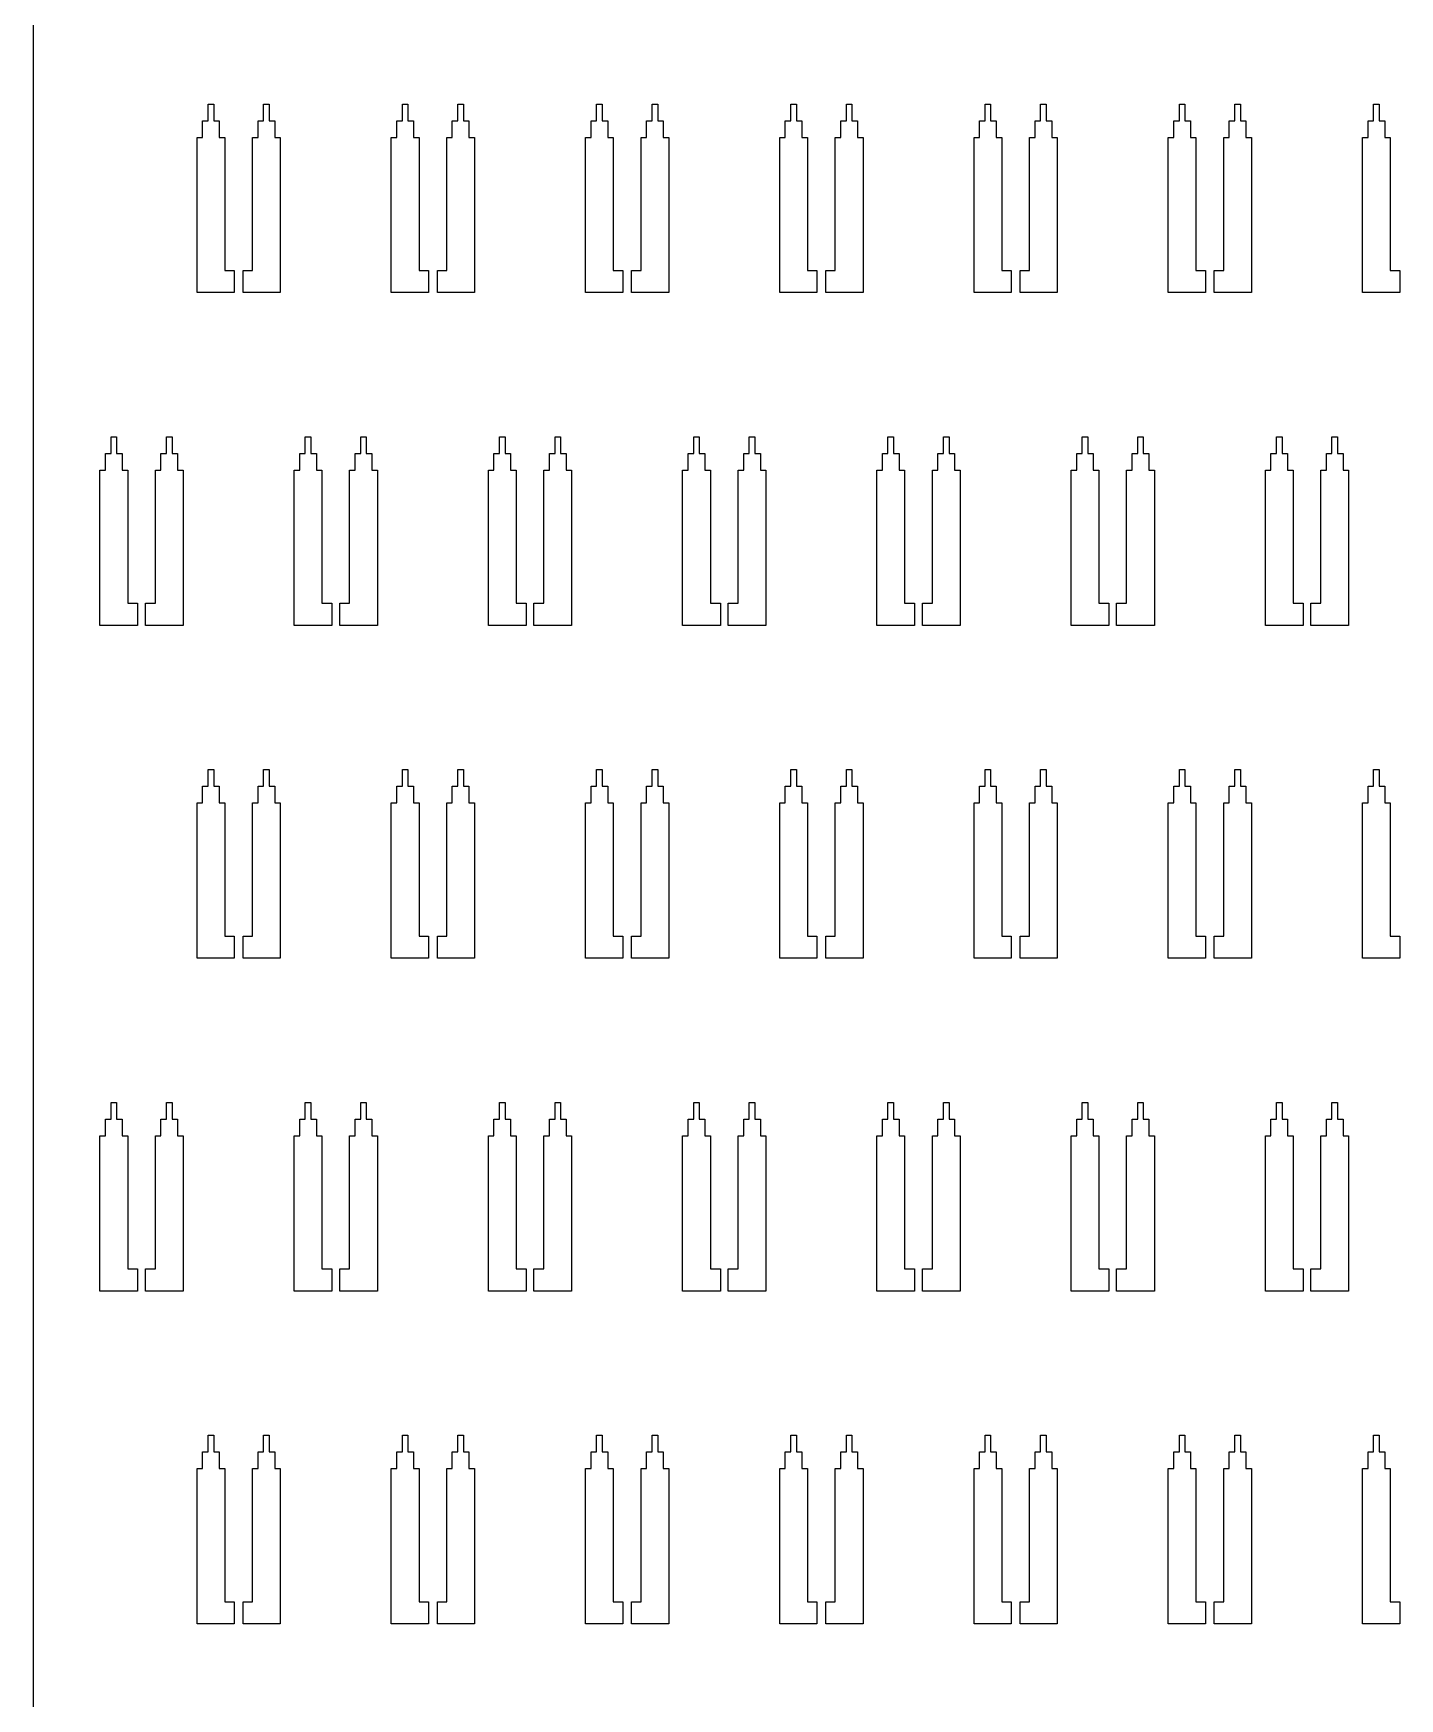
# Model space of a CAD drawing. Extents: x -38350 to 38650, y -35000 to 36000.
# Drawn here: x 20000 to 20246.2, y -23107.5 to -22807.2 of the extents above; entities that cross this region are included whole.
import ezdxf

# ---------------------------------------------------------------- set-up
doc = ezdxf.new("R2010")
doc.units = 0
doc.header["$MEASUREMENT"] = 0

msp = doc.modelspace()

# ---------------------------------------------------------------- linework, layer by layer
for p, q in [((20000, -15000), (20000, -30000)), ((20031.5, -22823), (20031.5, -22820)), ((20031.5, -22820), (20032.5, -22820)), ((20032.5, -22820), (20032.5, -22823)), ((20041.5, -22823), (20041.5, -22820)), ((20041.5, -22820), (20042.5, -22820)), ((20042.5, -22820), (20042.5, -22823)), ((20066.5, -22823), (20066.5, -22820)), ((20066.5, -22820), (20067.5, -22820)), ((20067.5, -22820), (20067.5, -22823)), ((20076.5, -22823), (20076.5, -22820)), ((20076.5, -22820), (20077.5, -22820)), ((20077.5, -22820), (20077.5, -22823)), ((20101.5, -22823), (20101.5, -22820)), ((20101.5, -22820), (20102.5, -22820)), ((20102.5, -22820), (20102.5, -22823)), ((20111.5, -22823), (20111.5, -22820)), ((20111.5, -22820), (20112.5, -22820)), ((20112.5, -22820), (20112.5, -22823)), ((20136.5, -22823), (20136.5, -22820)), ((20136.5, -22820), (20137.5, -22820)), ((20137.5, -22820), (20137.5, -22823)), ((20146.5, -22823), (20146.5, -22820)), ((20146.5, -22820), (20147.5, -22820)), ((20147.5, -22820), (20147.5, -22823)), ((20171.5, -22823), (20171.5, -22820)), ((20171.5, -22820), (20172.5, -22820)), ((20172.5, -22820), (20172.5, -22823)), ((20181.5, -22823), (20181.5, -22820)), ((20181.5, -22820), (20182.5, -22820)), ((20182.5, -22820), (20182.5, -22823)), ((20206.5, -22823), (20206.5, -22820)), ((20206.5, -22820), (20207.5, -22820)), ((20207.5, -22820), (20207.5, -22823)), ((20216.5, -22823), (20216.5, -22820)), ((20216.5, -22820), (20217.5, -22820)), ((20217.5, -22820), (20217.5, -22823)), ((20241.5, -22823), (20241.5, -22820)), ((20241.5, -22820), (20242.5, -22820)), ((20242.5, -22820), (20242.5, -22823)), ((20030.5, -22826), (20030.5, -22823)), ((20030.5, -22823), (20031.5, -22823)), ((20032.5, -22823), (20033.5, -22823)), ((20033.5, -22823), (20033.5, -22826)), ((20040.5, -22826), (20040.5, -22823)), ((20040.5, -22823), (20041.5, -22823)), ((20042.5, -22823), (20043.5, -22823)), ((20043.5, -22823), (20043.5, -22826)), ((20065.5, -22826), (20065.5, -22823)), ((20065.5, -22823), (20066.5, -22823)), ((20067.5, -22823), (20068.5, -22823)), ((20068.5, -22823), (20068.5, -22826)), ((20075.5, -22826), (20075.5, -22823)), ((20075.5, -22823), (20076.5, -22823)), ((20077.5, -22823), (20078.5, -22823)), ((20078.5, -22823), (20078.5, -22826)), ((20100.5, -22826), (20100.5, -22823)), ((20100.5, -22823), (20101.5, -22823)), ((20102.5, -22823), (20103.5, -22823)), ((20103.5, -22823), (20103.5, -22826)), ((20110.5, -22826), (20110.5, -22823)), ((20110.5, -22823), (20111.5, -22823)), ((20112.5, -22823), (20113.5, -22823)), ((20113.5, -22823), (20113.5, -22826)), ((20135.5, -22826), (20135.5, -22823)), ((20135.5, -22823), (20136.5, -22823)), ((20137.5, -22823), (20138.5, -22823)), ((20138.5, -22823), (20138.5, -22826)), ((20145.5, -22826), (20145.5, -22823)), ((20145.5, -22823), (20146.5, -22823)), ((20147.5, -22823), (20148.5, -22823)), ((20148.5, -22823), (20148.5, -22826)), ((20170.5, -22826), (20170.5, -22823)), ((20170.5, -22823), (20171.5, -22823)), ((20172.5, -22823), (20173.5, -22823)), ((20173.5, -22823), (20173.5, -22826)), ((20180.5, -22826), (20180.5, -22823)), ((20180.5, -22823), (20181.5, -22823)), ((20182.5, -22823), (20183.5, -22823)), ((20183.5, -22823), (20183.5, -22826)), ((20205.5, -22826), (20205.5, -22823)), ((20205.5, -22823), (20206.5, -22823)), ((20207.5, -22823), (20208.5, -22823)), ((20208.5, -22823), (20208.5, -22826)), ((20215.5, -22826), (20215.5, -22823)), ((20215.5, -22823), (20216.5, -22823)), ((20217.5, -22823), (20218.5, -22823)), ((20218.5, -22823), (20218.5, -22826)), ((20240.5, -22826), (20240.5, -22823)), ((20240.5, -22823), (20241.5, -22823)), ((20242.5, -22823), (20243.5, -22823)), ((20243.5, -22823), (20243.5, -22826)), ((20029.5, -22854), (20029.5, -22826)), ((20029.5, -22826), (20030.5, -22826)), ((20033.5, -22826), (20034.5, -22826)), ((20034.5, -22826), (20034.5, -22850)), ((20039.5, -22850), (20039.5, -22826)), ((20039.5, -22826), (20040.5, -22826)), ((20043.5, -22826), (20044.5, -22826)), ((20044.5, -22826), (20044.5, -22854)), ((20064.5, -22854), (20064.5, -22826)), ((20064.5, -22826), (20065.5, -22826)), ((20068.5, -22826), (20069.5, -22826)), ((20069.5, -22826), (20069.5, -22850)), ((20074.5, -22850), (20074.5, -22826)), ((20074.5, -22826), (20075.5, -22826)), ((20078.5, -22826), (20079.5, -22826)), ((20079.5, -22826), (20079.5, -22854)), ((20099.5, -22854), (20099.5, -22826)), ((20099.5, -22826), (20100.5, -22826)), ((20103.5, -22826), (20104.5, -22826)), ((20104.5, -22826), (20104.5, -22850)), ((20109.5, -22850), (20109.5, -22826)), ((20109.5, -22826), (20110.5, -22826)), ((20113.5, -22826), (20114.5, -22826)), ((20114.5, -22826), (20114.5, -22854)), ((20134.5, -22854), (20134.5, -22826)), ((20134.5, -22826), (20135.5, -22826)), ((20138.5, -22826), (20139.5, -22826)), ((20139.5, -22826), (20139.5, -22850)), ((20144.5, -22850), (20144.5, -22826)), ((20144.5, -22826), (20145.5, -22826)), ((20148.5, -22826), (20149.5, -22826)), ((20149.5, -22826), (20149.5, -22854)), ((20169.5, -22854), (20169.5, -22826)), ((20169.5, -22826), (20170.5, -22826)), ((20173.5, -22826), (20174.5, -22826)), ((20174.5, -22826), (20174.5, -22850)), ((20179.5, -22850), (20179.5, -22826)), ((20179.5, -22826), (20180.5, -22826)), ((20183.5, -22826), (20184.5, -22826)), ((20184.5, -22826), (20184.5, -22854)), ((20204.5, -22854), (20204.5, -22826)), ((20204.5, -22826), (20205.5, -22826)), ((20208.5, -22826), (20209.5, -22826)), ((20209.5, -22826), (20209.5, -22850)), ((20214.5, -22850), (20214.5, -22826)), ((20214.5, -22826), (20215.5, -22826)), ((20218.5, -22826), (20219.5, -22826)), ((20219.5, -22826), (20219.5, -22854)), ((20239.5, -22854), (20239.5, -22826)), ((20239.5, -22826), (20240.5, -22826)), ((20243.5, -22826), (20244.5, -22826)), ((20244.5, -22826), (20244.5, -22850)), ((20034.5, -22850), (20036.2, -22850)), ((20036.2, -22850), (20036.2, -22854)), ((20037.8, -22854), (20037.8, -22850)), ((20037.8, -22850), (20039.5, -22850)), ((20069.5, -22850), (20071.2, -22850)), ((20071.2, -22850), (20071.2, -22854)), ((20072.8, -22854), (20072.8, -22850)), ((20072.8, -22850), (20074.5, -22850)), ((20104.5, -22850), (20106.2, -22850)), ((20106.2, -22850), (20106.2, -22854)), ((20107.8, -22854), (20107.8, -22850)), ((20107.8, -22850), (20109.5, -22850)), ((20139.5, -22850), (20141.2, -22850)), ((20141.2, -22850), (20141.2, -22854)), ((20142.8, -22854), (20142.8, -22850)), ((20142.8, -22850), (20144.5, -22850)), ((20174.5, -22850), (20176.2, -22850)), ((20176.2, -22850), (20176.2, -22854)), ((20177.8, -22854), (20177.8, -22850)), ((20177.8, -22850), (20179.5, -22850)), ((20209.5, -22850), (20211.2, -22850)), ((20211.2, -22850), (20211.2, -22854)), ((20212.8, -22854), (20212.8, -22850)), ((20212.8, -22850), (20214.5, -22850)), ((20244.5, -22850), (20246.2, -22850)), ((20246.2, -22850), (20246.2, -22854)), ((20036.2, -22854), (20029.5, -22854)), ((20044.5, -22854), (20037.8, -22854)), ((20071.2, -22854), (20064.5, -22854)), ((20079.5, -22854), (20072.8, -22854)), ((20106.2, -22854), (20099.5, -22854)), ((20114.5, -22854), (20107.8, -22854)), ((20141.2, -22854), (20134.5, -22854)), ((20149.5, -22854), (20142.8, -22854)), ((20176.2, -22854), (20169.5, -22854)), ((20184.5, -22854), (20177.8, -22854)), ((20211.2, -22854), (20204.5, -22854)), ((20219.5, -22854), (20212.8, -22854)), ((20246.2, -22854), (20239.5, -22854)), ((20014, -22883), (20014, -22880)), ((20014, -22880), (20015, -22880)), ((20015, -22880), (20015, -22883)), ((20024, -22883), (20024, -22880)), ((20024, -22880), (20025, -22880)), ((20025, -22880), (20025, -22883)), ((20049, -22883), (20049, -22880)), ((20049, -22880), (20050, -22880)), ((20050, -22880), (20050, -22883)), ((20059, -22883), (20059, -22880)), ((20059, -22880), (20060, -22880)), ((20060, -22880), (20060, -22883)), ((20084, -22883), (20084, -22880)), ((20084, -22880), (20085, -22880)), ((20085, -22880), (20085, -22883)), ((20094, -22883), (20094, -22880)), ((20094, -22880), (20095, -22880)), ((20095, -22880), (20095, -22883)), ((20119, -22883), (20119, -22880)), ((20119, -22880), (20120, -22880)), ((20120, -22880), (20120, -22883)), ((20129, -22883), (20129, -22880)), ((20129, -22880), (20130, -22880)), ((20130, -22880), (20130, -22883)), ((20154, -22883), (20154, -22880)), ((20154, -22880), (20155, -22880)), ((20155, -22880), (20155, -22883)), ((20164, -22883), (20164, -22880)), ((20164, -22880), (20165, -22880)), ((20165, -22880), (20165, -22883)), ((20189, -22883), (20189, -22880)), ((20189, -22880), (20190, -22880)), ((20190, -22880), (20190, -22883)), ((20199, -22883), (20199, -22880)), ((20199, -22880), (20200, -22880)), ((20200, -22880), (20200, -22883)), ((20224, -22883), (20224, -22880)), ((20224, -22880), (20225, -22880)), ((20225, -22880), (20225, -22883)), ((20234, -22883), (20234, -22880)), ((20234, -22880), (20235, -22880)), ((20235, -22880), (20235, -22883)), ((20013, -22886), (20013, -22883)), ((20013, -22883), (20014, -22883)), ((20015, -22883), (20016, -22883)), ((20016, -22883), (20016, -22886)), ((20023, -22886), (20023, -22883)), ((20023, -22883), (20024, -22883)), ((20025, -22883), (20026, -22883)), ((20026, -22883), (20026, -22886)), ((20048, -22886), (20048, -22883)), ((20048, -22883), (20049, -22883)), ((20050, -22883), (20051, -22883)), ((20051, -22883), (20051, -22886)), ((20058, -22886), (20058, -22883)), ((20058, -22883), (20059, -22883)), ((20060, -22883), (20061, -22883)), ((20061, -22883), (20061, -22886)), ((20083, -22886), (20083, -22883)), ((20083, -22883), (20084, -22883)), ((20085, -22883), (20086, -22883)), ((20086, -22883), (20086, -22886)), ((20093, -22886), (20093, -22883)), ((20093, -22883), (20094, -22883)), ((20095, -22883), (20096, -22883)), ((20096, -22883), (20096, -22886)), ((20118, -22886), (20118, -22883)), ((20118, -22883), (20119, -22883)), ((20120, -22883), (20121, -22883)), ((20121, -22883), (20121, -22886)), ((20128, -22886), (20128, -22883)), ((20128, -22883), (20129, -22883)), ((20130, -22883), (20131, -22883)), ((20131, -22883), (20131, -22886)), ((20153, -22886), (20153, -22883)), ((20153, -22883), (20154, -22883)), ((20155, -22883), (20156, -22883)), ((20156, -22883), (20156, -22886)), ((20163, -22886), (20163, -22883)), ((20163, -22883), (20164, -22883)), ((20165, -22883), (20166, -22883)), ((20166, -22883), (20166, -22886)), ((20188, -22886), (20188, -22883)), ((20188, -22883), (20189, -22883)), ((20190, -22883), (20191, -22883)), ((20191, -22883), (20191, -22886)), ((20198, -22886), (20198, -22883)), ((20198, -22883), (20199, -22883)), ((20200, -22883), (20201, -22883)), ((20201, -22883), (20201, -22886)), ((20223, -22886), (20223, -22883)), ((20223, -22883), (20224, -22883)), ((20225, -22883), (20226, -22883)), ((20226, -22883), (20226, -22886)), ((20233, -22886), (20233, -22883)), ((20233, -22883), (20234, -22883)), ((20235, -22883), (20236, -22883)), ((20236, -22883), (20236, -22886)), ((20012, -22914), (20012, -22886)), ((20012, -22886), (20013, -22886)), ((20016, -22886), (20017, -22886)), ((20017, -22886), (20017, -22910)), ((20022, -22910), (20022, -22886)), ((20022, -22886), (20023, -22886)), ((20026, -22886), (20027, -22886)), ((20027, -22886), (20027, -22914)), ((20047, -22914), (20047, -22886)), ((20047, -22886), (20048, -22886)), ((20051, -22886), (20052, -22886)), ((20052, -22886), (20052, -22910)), ((20057, -22910), (20057, -22886)), ((20057, -22886), (20058, -22886)), ((20061, -22886), (20062, -22886)), ((20062, -22886), (20062, -22914)), ((20082, -22914), (20082, -22886)), ((20082, -22886), (20083, -22886)), ((20086, -22886), (20087, -22886)), ((20087, -22886), (20087, -22910)), ((20092, -22910), (20092, -22886)), ((20092, -22886), (20093, -22886)), ((20096, -22886), (20097, -22886)), ((20097, -22886), (20097, -22914)), ((20117, -22914), (20117, -22886)), ((20117, -22886), (20118, -22886)), ((20121, -22886), (20122, -22886)), ((20122, -22886), (20122, -22910)), ((20127, -22910), (20127, -22886)), ((20127, -22886), (20128, -22886)), ((20131, -22886), (20132, -22886)), ((20132, -22886), (20132, -22914)), ((20152, -22914), (20152, -22886)), ((20152, -22886), (20153, -22886)), ((20156, -22886), (20157, -22886)), ((20157, -22886), (20157, -22910)), ((20162, -22910), (20162, -22886)), ((20162, -22886), (20163, -22886)), ((20166, -22886), (20167, -22886)), ((20167, -22886), (20167, -22914)), ((20187, -22914), (20187, -22886)), ((20187, -22886), (20188, -22886)), ((20191, -22886), (20192, -22886)), ((20192, -22886), (20192, -22910)), ((20197, -22910), (20197, -22886)), ((20197, -22886), (20198, -22886)), ((20201, -22886), (20202, -22886)), ((20202, -22886), (20202, -22914)), ((20222, -22914), (20222, -22886)), ((20222, -22886), (20223, -22886)), ((20226, -22886), (20227, -22886)), ((20227, -22886), (20227, -22910)), ((20232, -22910), (20232, -22886)), ((20232, -22886), (20233, -22886)), ((20236, -22886), (20237, -22886)), ((20237, -22886), (20237, -22914)), ((20017, -22910), (20018.8, -22910)), ((20018.8, -22910), (20018.8, -22914)), ((20020.2, -22914), (20020.2, -22910)), ((20020.2, -22910), (20022, -22910)), ((20052, -22910), (20053.8, -22910)), ((20053.8, -22910), (20053.8, -22914)), ((20055.2, -22914), (20055.2, -22910)), ((20055.2, -22910), (20057, -22910)), ((20087, -22910), (20088.8, -22910)), ((20088.8, -22910), (20088.8, -22914)), ((20090.2, -22914), (20090.2, -22910)), ((20090.2, -22910), (20092, -22910)), ((20122, -22910), (20123.8, -22910)), ((20123.8, -22910), (20123.8, -22914)), ((20125.2, -22914), (20125.2, -22910)), ((20125.2, -22910), (20127, -22910)), ((20157, -22910), (20158.8, -22910)), ((20158.8, -22910), (20158.8, -22914)), ((20160.2, -22914), (20160.2, -22910)), ((20160.2, -22910), (20162, -22910)), ((20192, -22910), (20193.8, -22910)), ((20193.8, -22910), (20193.8, -22914)), ((20195.2, -22914), (20195.2, -22910)), ((20195.2, -22910), (20197, -22910)), ((20227, -22910), (20228.8, -22910)), ((20228.8, -22910), (20228.8, -22914)), ((20230.2, -22914), (20230.2, -22910)), ((20230.2, -22910), (20232, -22910)), ((20018.8, -22914), (20012, -22914)), ((20027, -22914), (20020.2, -22914)), ((20053.8, -22914), (20047, -22914)), ((20062, -22914), (20055.2, -22914)), ((20088.8, -22914), (20082, -22914)), ((20097, -22914), (20090.2, -22914)), ((20123.8, -22914), (20117, -22914)), ((20132, -22914), (20125.2, -22914)), ((20158.8, -22914), (20152, -22914)), ((20167, -22914), (20160.2, -22914)), ((20193.8, -22914), (20187, -22914)), ((20202, -22914), (20195.2, -22914)), ((20228.8, -22914), (20222, -22914)), ((20237, -22914), (20230.2, -22914)), ((20031.5, -22943), (20031.5, -22940)), ((20031.5, -22940), (20032.5, -22940)), ((20032.5, -22940), (20032.5, -22943)), ((20041.5, -22943), (20041.5, -22940)), ((20041.5, -22940), (20042.5, -22940)), ((20042.5, -22940), (20042.5, -22943)), ((20066.5, -22943), (20066.5, -22940)), ((20066.5, -22940), (20067.5, -22940)), ((20067.5, -22940), (20067.5, -22943)), ((20076.5, -22943), (20076.5, -22940)), ((20076.5, -22940), (20077.5, -22940)), ((20077.5, -22940), (20077.5, -22943)), ((20101.5, -22943), (20101.5, -22940)), ((20101.5, -22940), (20102.5, -22940)), ((20102.5, -22940), (20102.5, -22943)), ((20111.5, -22943), (20111.5, -22940)), ((20111.5, -22940), (20112.5, -22940)), ((20112.5, -22940), (20112.5, -22943)), ((20136.5, -22943), (20136.5, -22940)), ((20136.5, -22940), (20137.5, -22940)), ((20137.5, -22940), (20137.5, -22943)), ((20146.5, -22943), (20146.5, -22940)), ((20146.5, -22940), (20147.5, -22940)), ((20147.5, -22940), (20147.5, -22943)), ((20171.5, -22943), (20171.5, -22940)), ((20171.5, -22940), (20172.5, -22940)), ((20172.5, -22940), (20172.5, -22943)), ((20181.5, -22943), (20181.5, -22940)), ((20181.5, -22940), (20182.5, -22940)), ((20182.5, -22940), (20182.5, -22943)), ((20206.5, -22943), (20206.5, -22940)), ((20206.5, -22940), (20207.5, -22940)), ((20207.5, -22940), (20207.5, -22943)), ((20216.5, -22943), (20216.5, -22940)), ((20216.5, -22940), (20217.5, -22940)), ((20217.5, -22940), (20217.5, -22943)), ((20241.5, -22943), (20241.5, -22940)), ((20241.5, -22940), (20242.5, -22940)), ((20242.5, -22940), (20242.5, -22943)), ((20030.5, -22946), (20030.5, -22943)), ((20030.5, -22943), (20031.5, -22943)), ((20032.5, -22943), (20033.5, -22943)), ((20033.5, -22943), (20033.5, -22946)), ((20040.5, -22946), (20040.5, -22943)), ((20040.5, -22943), (20041.5, -22943)), ((20042.5, -22943), (20043.5, -22943)), ((20043.5, -22943), (20043.5, -22946)), ((20065.5, -22946), (20065.5, -22943)), ((20065.5, -22943), (20066.5, -22943)), ((20067.5, -22943), (20068.5, -22943)), ((20068.5, -22943), (20068.5, -22946)), ((20075.5, -22946), (20075.5, -22943)), ((20075.5, -22943), (20076.5, -22943)), ((20077.5, -22943), (20078.5, -22943)), ((20078.5, -22943), (20078.5, -22946)), ((20100.5, -22946), (20100.5, -22943)), ((20100.5, -22943), (20101.5, -22943)), ((20102.5, -22943), (20103.5, -22943)), ((20103.5, -22943), (20103.5, -22946)), ((20110.5, -22946), (20110.5, -22943)), ((20110.5, -22943), (20111.5, -22943)), ((20112.5, -22943), (20113.5, -22943)), ((20113.5, -22943), (20113.5, -22946)), ((20135.5, -22946), (20135.5, -22943)), ((20135.5, -22943), (20136.5, -22943)), ((20137.5, -22943), (20138.5, -22943)), ((20138.5, -22943), (20138.5, -22946)), ((20145.5, -22946), (20145.5, -22943)), ((20145.5, -22943), (20146.5, -22943)), ((20147.5, -22943), (20148.5, -22943)), ((20148.5, -22943), (20148.5, -22946)), ((20170.5, -22946), (20170.5, -22943)), ((20170.5, -22943), (20171.5, -22943)), ((20172.5, -22943), (20173.5, -22943)), ((20173.5, -22943), (20173.5, -22946)), ((20180.5, -22946), (20180.5, -22943)), ((20180.5, -22943), (20181.5, -22943)), ((20182.5, -22943), (20183.5, -22943)), ((20183.5, -22943), (20183.5, -22946)), ((20205.5, -22946), (20205.5, -22943)), ((20205.5, -22943), (20206.5, -22943)), ((20207.5, -22943), (20208.5, -22943)), ((20208.5, -22943), (20208.5, -22946)), ((20215.5, -22946), (20215.5, -22943)), ((20215.5, -22943), (20216.5, -22943)), ((20217.5, -22943), (20218.5, -22943)), ((20218.5, -22943), (20218.5, -22946)), ((20240.5, -22946), (20240.5, -22943)), ((20240.5, -22943), (20241.5, -22943)), ((20242.5, -22943), (20243.5, -22943)), ((20243.5, -22943), (20243.5, -22946)), ((20029.5, -22974), (20029.5, -22946)), ((20029.5, -22946), (20030.5, -22946)), ((20033.5, -22946), (20034.5, -22946)), ((20034.5, -22946), (20034.5, -22970)), ((20039.5, -22970), (20039.5, -22946)), ((20039.5, -22946), (20040.5, -22946)), ((20043.5, -22946), (20044.5, -22946)), ((20044.5, -22946), (20044.5, -22974)), ((20064.5, -22974), (20064.5, -22946)), ((20064.5, -22946), (20065.5, -22946)), ((20068.5, -22946), (20069.5, -22946)), ((20069.5, -22946), (20069.5, -22970)), ((20074.5, -22970), (20074.5, -22946)), ((20074.5, -22946), (20075.5, -22946)), ((20078.5, -22946), (20079.5, -22946)), ((20079.5, -22946), (20079.5, -22974)), ((20099.5, -22974), (20099.5, -22946)), ((20099.5, -22946), (20100.5, -22946)), ((20103.5, -22946), (20104.5, -22946)), ((20104.5, -22946), (20104.5, -22970)), ((20109.5, -22970), (20109.5, -22946)), ((20109.5, -22946), (20110.5, -22946)), ((20113.5, -22946), (20114.5, -22946)), ((20114.5, -22946), (20114.5, -22974)), ((20134.5, -22974), (20134.5, -22946)), ((20134.5, -22946), (20135.5, -22946)), ((20138.5, -22946), (20139.5, -22946)), ((20139.5, -22946), (20139.5, -22970)), ((20144.5, -22970), (20144.5, -22946)), ((20144.5, -22946), (20145.5, -22946)), ((20148.5, -22946), (20149.5, -22946)), ((20149.5, -22946), (20149.5, -22974)), ((20169.5, -22974), (20169.5, -22946)), ((20169.5, -22946), (20170.5, -22946)), ((20173.5, -22946), (20174.5, -22946)), ((20174.5, -22946), (20174.5, -22970)), ((20179.5, -22970), (20179.5, -22946)), ((20179.5, -22946), (20180.5, -22946)), ((20183.5, -22946), (20184.5, -22946)), ((20184.5, -22946), (20184.5, -22974)), ((20204.5, -22974), (20204.5, -22946)), ((20204.5, -22946), (20205.5, -22946)), ((20208.5, -22946), (20209.5, -22946)), ((20209.5, -22946), (20209.5, -22970)), ((20214.5, -22970), (20214.5, -22946)), ((20214.5, -22946), (20215.5, -22946)), ((20218.5, -22946), (20219.5, -22946)), ((20219.5, -22946), (20219.5, -22974)), ((20239.5, -22974), (20239.5, -22946)), ((20239.5, -22946), (20240.5, -22946)), ((20243.5, -22946), (20244.5, -22946)), ((20244.5, -22946), (20244.5, -22970)), ((20034.5, -22970), (20036.2, -22970)), ((20036.2, -22970), (20036.2, -22974)), ((20037.8, -22974), (20037.8, -22970)), ((20037.8, -22970), (20039.5, -22970)), ((20069.5, -22970), (20071.2, -22970)), ((20071.2, -22970), (20071.2, -22974)), ((20072.8, -22974), (20072.8, -22970)), ((20072.8, -22970), (20074.5, -22970)), ((20104.5, -22970), (20106.2, -22970)), ((20106.2, -22970), (20106.2, -22974)), ((20107.8, -22974), (20107.8, -22970)), ((20107.8, -22970), (20109.5, -22970)), ((20139.5, -22970), (20141.2, -22970)), ((20141.2, -22970), (20141.2, -22974)), ((20142.8, -22974), (20142.8, -22970)), ((20142.8, -22970), (20144.5, -22970)), ((20174.5, -22970), (20176.2, -22970)), ((20176.2, -22970), (20176.2, -22974)), ((20177.8, -22974), (20177.8, -22970)), ((20177.8, -22970), (20179.5, -22970)), ((20209.5, -22970), (20211.2, -22970)), ((20211.2, -22970), (20211.2, -22974)), ((20212.8, -22974), (20212.8, -22970)), ((20212.8, -22970), (20214.5, -22970)), ((20244.5, -22970), (20246.2, -22970)), ((20246.2, -22970), (20246.2, -22974)), ((20036.2, -22974), (20029.5, -22974)), ((20044.5, -22974), (20037.8, -22974)), ((20071.2, -22974), (20064.5, -22974)), ((20079.5, -22974), (20072.8, -22974)), ((20106.2, -22974), (20099.5, -22974)), ((20114.5, -22974), (20107.8, -22974)), ((20141.2, -22974), (20134.5, -22974)), ((20149.5, -22974), (20142.8, -22974)), ((20176.2, -22974), (20169.5, -22974)), ((20184.5, -22974), (20177.8, -22974)), ((20211.2, -22974), (20204.5, -22974)), ((20219.5, -22974), (20212.8, -22974)), ((20246.2, -22974), (20239.5, -22974)), ((20014, -23003), (20014, -23000)), ((20014, -23000), (20015, -23000)), ((20015, -23000), (20015, -23003)), ((20024, -23003), (20024, -23000)), ((20024, -23000), (20025, -23000)), ((20025, -23000), (20025, -23003)), ((20049, -23003), (20049, -23000)), ((20049, -23000), (20050, -23000)), ((20050, -23000), (20050, -23003)), ((20059, -23003), (20059, -23000)), ((20059, -23000), (20060, -23000)), ((20060, -23000), (20060, -23003)), ((20084, -23003), (20084, -23000)), ((20084, -23000), (20085, -23000)), ((20085, -23000), (20085, -23003)), ((20094, -23003), (20094, -23000)), ((20094, -23000), (20095, -23000)), ((20095, -23000), (20095, -23003)), ((20119, -23003), (20119, -23000)), ((20119, -23000), (20120, -23000)), ((20120, -23000), (20120, -23003)), ((20129, -23003), (20129, -23000)), ((20129, -23000), (20130, -23000)), ((20130, -23000), (20130, -23003)), ((20154, -23003), (20154, -23000)), ((20154, -23000), (20155, -23000)), ((20155, -23000), (20155, -23003)), ((20164, -23003), (20164, -23000)), ((20164, -23000), (20165, -23000)), ((20165, -23000), (20165, -23003)), ((20189, -23003), (20189, -23000)), ((20189, -23000), (20190, -23000)), ((20190, -23000), (20190, -23003)), ((20199, -23003), (20199, -23000)), ((20199, -23000), (20200, -23000)), ((20200, -23000), (20200, -23003)), ((20224, -23003), (20224, -23000)), ((20224, -23000), (20225, -23000)), ((20225, -23000), (20225, -23003)), ((20234, -23003), (20234, -23000)), ((20234, -23000), (20235, -23000)), ((20235, -23000), (20235, -23003)), ((20013, -23006), (20013, -23003)), ((20013, -23003), (20014, -23003)), ((20015, -23003), (20016, -23003)), ((20016, -23003), (20016, -23006)), ((20023, -23006), (20023, -23003)), ((20023, -23003), (20024, -23003)), ((20025, -23003), (20026, -23003)), ((20026, -23003), (20026, -23006)), ((20048, -23006), (20048, -23003)), ((20048, -23003), (20049, -23003)), ((20050, -23003), (20051, -23003)), ((20051, -23003), (20051, -23006)), ((20058, -23006), (20058, -23003)), ((20058, -23003), (20059, -23003)), ((20060, -23003), (20061, -23003)), ((20061, -23003), (20061, -23006)), ((20083, -23006), (20083, -23003)), ((20083, -23003), (20084, -23003)), ((20085, -23003), (20086, -23003)), ((20086, -23003), (20086, -23006)), ((20093, -23006), (20093, -23003)), ((20093, -23003), (20094, -23003)), ((20095, -23003), (20096, -23003)), ((20096, -23003), (20096, -23006)), ((20118, -23006), (20118, -23003)), ((20118, -23003), (20119, -23003)), ((20120, -23003), (20121, -23003)), ((20121, -23003), (20121, -23006)), ((20128, -23006), (20128, -23003)), ((20128, -23003), (20129, -23003)), ((20130, -23003), (20131, -23003)), ((20131, -23003), (20131, -23006)), ((20153, -23006), (20153, -23003)), ((20153, -23003), (20154, -23003)), ((20155, -23003), (20156, -23003)), ((20156, -23003), (20156, -23006)), ((20163, -23006), (20163, -23003)), ((20163, -23003), (20164, -23003)), ((20165, -23003), (20166, -23003)), ((20166, -23003), (20166, -23006)), ((20188, -23006), (20188, -23003)), ((20188, -23003), (20189, -23003)), ((20190, -23003), (20191, -23003)), ((20191, -23003), (20191, -23006)), ((20198, -23006), (20198, -23003)), ((20198, -23003), (20199, -23003)), ((20200, -23003), (20201, -23003)), ((20201, -23003), (20201, -23006)), ((20223, -23006), (20223, -23003)), ((20223, -23003), (20224, -23003)), ((20225, -23003), (20226, -23003)), ((20226, -23003), (20226, -23006)), ((20233, -23006), (20233, -23003)), ((20233, -23003), (20234, -23003)), ((20235, -23003), (20236, -23003)), ((20236, -23003), (20236, -23006)), ((20012, -23034), (20012, -23006)), ((20012, -23006), (20013, -23006)), ((20016, -23006), (20017, -23006)), ((20017, -23006), (20017, -23030)), ((20022, -23030), (20022, -23006)), ((20022, -23006), (20023, -23006)), ((20026, -23006), (20027, -23006)), ((20027, -23006), (20027, -23034)), ((20047, -23034), (20047, -23006)), ((20047, -23006), (20048, -23006)), ((20051, -23006), (20052, -23006)), ((20052, -23006), (20052, -23030)), ((20057, -23030), (20057, -23006)), ((20057, -23006), (20058, -23006)), ((20061, -23006), (20062, -23006)), ((20062, -23006), (20062, -23034)), ((20082, -23034), (20082, -23006)), ((20082, -23006), (20083, -23006)), ((20086, -23006), (20087, -23006)), ((20087, -23006), (20087, -23030)), ((20092, -23030), (20092, -23006)), ((20092, -23006), (20093, -23006)), ((20096, -23006), (20097, -23006)), ((20097, -23006), (20097, -23034)), ((20117, -23034), (20117, -23006)), ((20117, -23006), (20118, -23006)), ((20121, -23006), (20122, -23006)), ((20122, -23006), (20122, -23030)), ((20127, -23030), (20127, -23006)), ((20127, -23006), (20128, -23006)), ((20131, -23006), (20132, -23006)), ((20132, -23006), (20132, -23034)), ((20152, -23034), (20152, -23006)), ((20152, -23006), (20153, -23006)), ((20156, -23006), (20157, -23006)), ((20157, -23006), (20157, -23030)), ((20162, -23030), (20162, -23006)), ((20162, -23006), (20163, -23006)), ((20166, -23006), (20167, -23006)), ((20167, -23006), (20167, -23034)), ((20187, -23034), (20187, -23006)), ((20187, -23006), (20188, -23006)), ((20191, -23006), (20192, -23006)), ((20192, -23006), (20192, -23030)), ((20197, -23030), (20197, -23006)), ((20197, -23006), (20198, -23006)), ((20201, -23006), (20202, -23006)), ((20202, -23006), (20202, -23034)), ((20222, -23034), (20222, -23006)), ((20222, -23006), (20223, -23006)), ((20226, -23006), (20227, -23006)), ((20227, -23006), (20227, -23030)), ((20232, -23030), (20232, -23006)), ((20232, -23006), (20233, -23006)), ((20236, -23006), (20237, -23006)), ((20237, -23006), (20237, -23034)), ((20017, -23030), (20018.8, -23030)), ((20018.8, -23030), (20018.8, -23034)), ((20020.2, -23034), (20020.2, -23030)), ((20020.2, -23030), (20022, -23030)), ((20052, -23030), (20053.8, -23030)), ((20053.8, -23030), (20053.8, -23034)), ((20055.2, -23034), (20055.2, -23030)), ((20055.2, -23030), (20057, -23030)), ((20087, -23030), (20088.8, -23030)), ((20088.8, -23030), (20088.8, -23034)), ((20090.2, -23034), (20090.2, -23030)), ((20090.2, -23030), (20092, -23030)), ((20122, -23030), (20123.8, -23030)), ((20123.8, -23030), (20123.8, -23034)), ((20125.2, -23034), (20125.2, -23030)), ((20125.2, -23030), (20127, -23030)), ((20157, -23030), (20158.8, -23030)), ((20158.8, -23030), (20158.8, -23034)), ((20160.2, -23034), (20160.2, -23030)), ((20160.2, -23030), (20162, -23030)), ((20192, -23030), (20193.8, -23030)), ((20193.8, -23030), (20193.8, -23034)), ((20195.2, -23034), (20195.2, -23030)), ((20195.2, -23030), (20197, -23030)), ((20227, -23030), (20228.8, -23030)), ((20228.8, -23030), (20228.8, -23034)), ((20230.2, -23034), (20230.2, -23030)), ((20230.2, -23030), (20232, -23030)), ((20018.8, -23034), (20012, -23034)), ((20027, -23034), (20020.2, -23034)), ((20053.8, -23034), (20047, -23034)), ((20062, -23034), (20055.2, -23034)), ((20088.8, -23034), (20082, -23034)), ((20097, -23034), (20090.2, -23034)), ((20123.8, -23034), (20117, -23034)), ((20132, -23034), (20125.2, -23034)), ((20158.8, -23034), (20152, -23034)), ((20167, -23034), (20160.2, -23034)), ((20193.8, -23034), (20187, -23034)), ((20202, -23034), (20195.2, -23034)), ((20228.8, -23034), (20222, -23034)), ((20237, -23034), (20230.2, -23034)), ((20031.5, -23063), (20031.5, -23060)), ((20031.5, -23060), (20032.5, -23060)), ((20032.5, -23060), (20032.5, -23063)), ((20041.5, -23063), (20041.5, -23060)), ((20041.5, -23060), (20042.5, -23060)), ((20042.5, -23060), (20042.5, -23063)), ((20066.5, -23063), (20066.5, -23060)), ((20066.5, -23060), (20067.5, -23060)), ((20067.5, -23060), (20067.5, -23063)), ((20076.5, -23063), (20076.5, -23060)), ((20076.5, -23060), (20077.5, -23060)), ((20077.5, -23060), (20077.5, -23063)), ((20101.5, -23063), (20101.5, -23060)), ((20101.5, -23060), (20102.5, -23060)), ((20102.5, -23060), (20102.5, -23063)), ((20111.5, -23063), (20111.5, -23060)), ((20111.5, -23060), (20112.5, -23060)), ((20112.5, -23060), (20112.5, -23063)), ((20136.5, -23063), (20136.5, -23060)), ((20136.5, -23060), (20137.5, -23060)), ((20137.5, -23060), (20137.5, -23063)), ((20146.5, -23063), (20146.5, -23060)), ((20146.5, -23060), (20147.5, -23060)), ((20147.5, -23060), (20147.5, -23063)), ((20171.5, -23063), (20171.5, -23060)), ((20171.5, -23060), (20172.5, -23060)), ((20172.5, -23060), (20172.5, -23063)), ((20181.5, -23063), (20181.5, -23060)), ((20181.5, -23060), (20182.5, -23060)), ((20182.5, -23060), (20182.5, -23063)), ((20206.5, -23063), (20206.5, -23060)), ((20206.5, -23060), (20207.5, -23060)), ((20207.5, -23060), (20207.5, -23063)), ((20216.5, -23063), (20216.5, -23060)), ((20216.5, -23060), (20217.5, -23060)), ((20217.5, -23060), (20217.5, -23063)), ((20241.5, -23063), (20241.5, -23060)), ((20241.5, -23060), (20242.5, -23060)), ((20242.5, -23060), (20242.5, -23063)), ((20030.5, -23066), (20030.5, -23063)), ((20030.5, -23063), (20031.5, -23063)), ((20032.5, -23063), (20033.5, -23063)), ((20033.5, -23063), (20033.5, -23066)), ((20040.5, -23066), (20040.5, -23063)), ((20040.5, -23063), (20041.5, -23063)), ((20042.5, -23063), (20043.5, -23063)), ((20043.5, -23063), (20043.5, -23066)), ((20065.5, -23066), (20065.5, -23063)), ((20065.5, -23063), (20066.5, -23063)), ((20067.5, -23063), (20068.5, -23063)), ((20068.5, -23063), (20068.5, -23066)), ((20075.5, -23066), (20075.5, -23063)), ((20075.5, -23063), (20076.5, -23063)), ((20077.5, -23063), (20078.5, -23063)), ((20078.5, -23063), (20078.5, -23066)), ((20100.5, -23066), (20100.5, -23063)), ((20100.5, -23063), (20101.5, -23063)), ((20102.5, -23063), (20103.5, -23063)), ((20103.5, -23063), (20103.5, -23066)), ((20110.5, -23066), (20110.5, -23063)), ((20110.5, -23063), (20111.5, -23063)), ((20112.5, -23063), (20113.5, -23063)), ((20113.5, -23063), (20113.5, -23066)), ((20135.5, -23066), (20135.5, -23063)), ((20135.5, -23063), (20136.5, -23063)), ((20137.5, -23063), (20138.5, -23063)), ((20138.5, -23063), (20138.5, -23066)), ((20145.5, -23066), (20145.5, -23063)), ((20145.5, -23063), (20146.5, -23063)), ((20147.5, -23063), (20148.5, -23063)), ((20148.5, -23063), (20148.5, -23066)), ((20170.5, -23066), (20170.5, -23063)), ((20170.5, -23063), (20171.5, -23063)), ((20172.5, -23063), (20173.5, -23063)), ((20173.5, -23063), (20173.5, -23066)), ((20180.5, -23066), (20180.5, -23063)), ((20180.5, -23063), (20181.5, -23063)), ((20182.5, -23063), (20183.5, -23063)), ((20183.5, -23063), (20183.5, -23066)), ((20205.5, -23066), (20205.5, -23063)), ((20205.5, -23063), (20206.5, -23063)), ((20207.5, -23063), (20208.5, -23063)), ((20208.5, -23063), (20208.5, -23066)), ((20215.5, -23066), (20215.5, -23063)), ((20215.5, -23063), (20216.5, -23063)), ((20217.5, -23063), (20218.5, -23063)), ((20218.5, -23063), (20218.5, -23066)), ((20240.5, -23066), (20240.5, -23063)), ((20240.5, -23063), (20241.5, -23063)), ((20242.5, -23063), (20243.5, -23063)), ((20243.5, -23063), (20243.5, -23066)), ((20029.5, -23094), (20029.5, -23066)), ((20029.5, -23066), (20030.5, -23066)), ((20033.5, -23066), (20034.5, -23066)), ((20034.5, -23066), (20034.5, -23090)), ((20039.5, -23090), (20039.5, -23066)), ((20039.5, -23066), (20040.5, -23066)), ((20043.5, -23066), (20044.5, -23066)), ((20044.5, -23066), (20044.5, -23094)), ((20064.5, -23094), (20064.5, -23066)), ((20064.5, -23066), (20065.5, -23066)), ((20068.5, -23066), (20069.5, -23066)), ((20069.5, -23066), (20069.5, -23090)), ((20074.5, -23090), (20074.5, -23066)), ((20074.5, -23066), (20075.5, -23066)), ((20078.5, -23066), (20079.5, -23066)), ((20079.5, -23066), (20079.5, -23094)), ((20099.5, -23094), (20099.5, -23066)), ((20099.5, -23066), (20100.5, -23066)), ((20103.5, -23066), (20104.5, -23066)), ((20104.5, -23066), (20104.5, -23090)), ((20109.5, -23090), (20109.5, -23066)), ((20109.5, -23066), (20110.5, -23066)), ((20113.5, -23066), (20114.5, -23066)), ((20114.5, -23066), (20114.5, -23094)), ((20134.5, -23094), (20134.5, -23066)), ((20134.5, -23066), (20135.5, -23066)), ((20138.5, -23066), (20139.5, -23066)), ((20139.5, -23066), (20139.5, -23090)), ((20144.5, -23090), (20144.5, -23066)), ((20144.5, -23066), (20145.5, -23066)), ((20148.5, -23066), (20149.5, -23066)), ((20149.5, -23066), (20149.5, -23094)), ((20169.5, -23094), (20169.5, -23066)), ((20169.5, -23066), (20170.5, -23066)), ((20173.5, -23066), (20174.5, -23066)), ((20174.5, -23066), (20174.5, -23090)), ((20179.5, -23090), (20179.5, -23066)), ((20179.5, -23066), (20180.5, -23066)), ((20183.5, -23066), (20184.5, -23066)), ((20184.5, -23066), (20184.5, -23094)), ((20204.5, -23094), (20204.5, -23066)), ((20204.5, -23066), (20205.5, -23066)), ((20208.5, -23066), (20209.5, -23066)), ((20209.5, -23066), (20209.5, -23090)), ((20214.5, -23090), (20214.5, -23066)), ((20214.5, -23066), (20215.5, -23066)), ((20218.5, -23066), (20219.5, -23066)), ((20219.5, -23066), (20219.5, -23094)), ((20239.5, -23094), (20239.5, -23066)), ((20239.5, -23066), (20240.5, -23066)), ((20243.5, -23066), (20244.5, -23066)), ((20244.5, -23066), (20244.5, -23090)), ((20034.5, -23090), (20036.2, -23090)), ((20036.2, -23090), (20036.2, -23094)), ((20037.8, -23094), (20037.8, -23090)), ((20037.8, -23090), (20039.5, -23090)), ((20069.5, -23090), (20071.2, -23090)), ((20071.2, -23090), (20071.2, -23094)), ((20072.8, -23094), (20072.8, -23090)), ((20072.8, -23090), (20074.5, -23090)), ((20104.5, -23090), (20106.2, -23090)), ((20106.2, -23090), (20106.2, -23094)), ((20107.8, -23094), (20107.8, -23090)), ((20107.8, -23090), (20109.5, -23090)), ((20139.5, -23090), (20141.2, -23090)), ((20141.2, -23090), (20141.2, -23094)), ((20142.8, -23094), (20142.8, -23090)), ((20142.8, -23090), (20144.5, -23090)), ((20174.5, -23090), (20176.2, -23090)), ((20176.2, -23090), (20176.2, -23094)), ((20177.8, -23094), (20177.8, -23090)), ((20177.8, -23090), (20179.5, -23090)), ((20209.5, -23090), (20211.2, -23090)), ((20211.2, -23090), (20211.2, -23094)), ((20212.8, -23094), (20212.8, -23090)), ((20212.8, -23090), (20214.5, -23090)), ((20244.5, -23090), (20246.2, -23090)), ((20246.2, -23090), (20246.2, -23094)), ((20036.2, -23094), (20029.5, -23094)), ((20044.5, -23094), (20037.8, -23094)), ((20071.2, -23094), (20064.5, -23094)), ((20079.5, -23094), (20072.8, -23094)), ((20106.2, -23094), (20099.5, -23094)), ((20114.5, -23094), (20107.8, -23094)), ((20141.2, -23094), (20134.5, -23094)), ((20149.5, -23094), (20142.8, -23094)), ((20176.2, -23094), (20169.5, -23094)), ((20184.5, -23094), (20177.8, -23094)), ((20211.2, -23094), (20204.5, -23094)), ((20219.5, -23094), (20212.8, -23094)), ((20246.2, -23094), (20239.5, -23094))]:
    msp.add_line(p, q)

doc.saveas('drawing.dxf')
